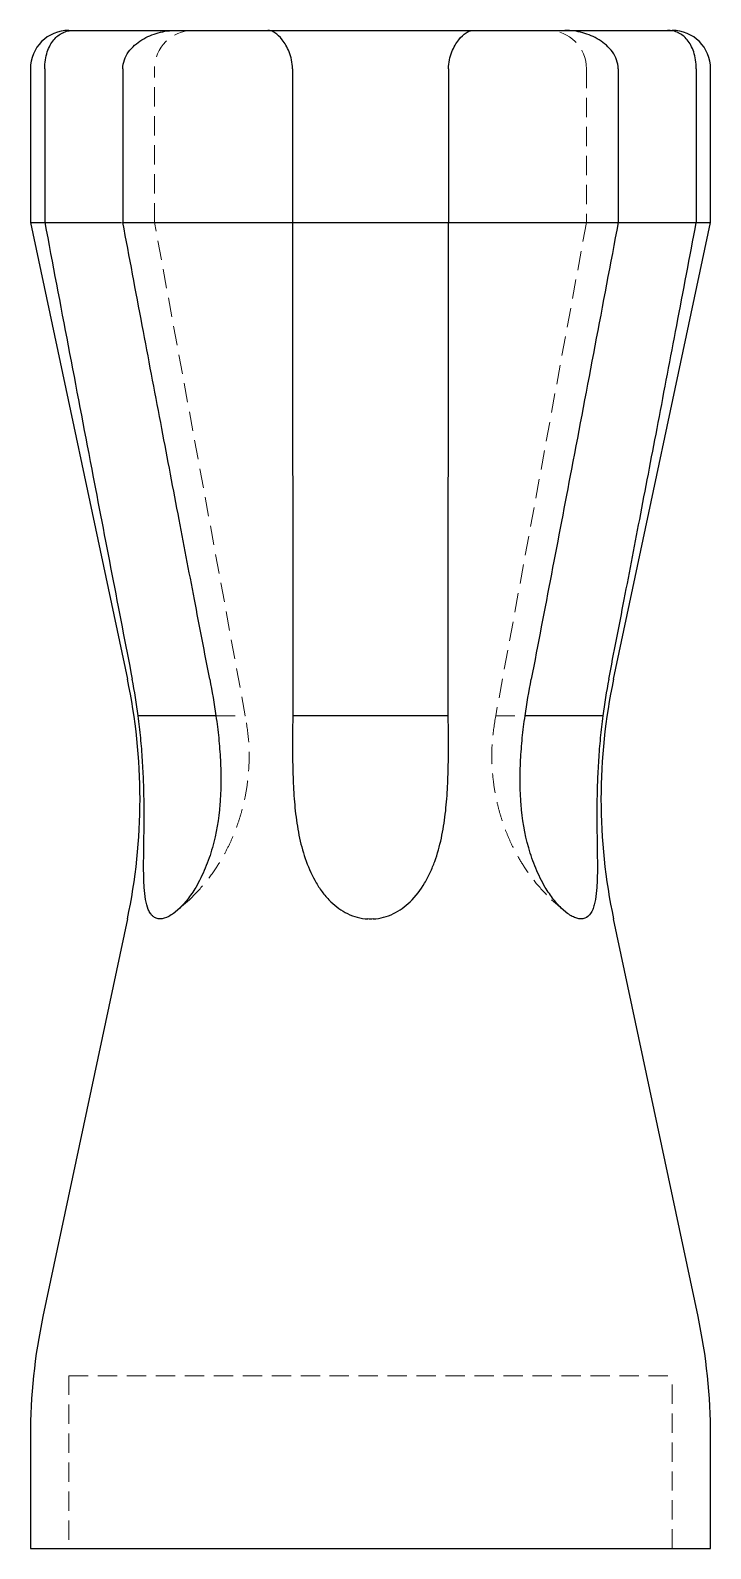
# Model space of a CAD drawing. Header units: millimetres. Extents: x 58 to 245, y 7 to 183.
# Drawn here: x 200.6 to 245.4, y 7 to 106.8 of the extents above; entities that cross this region are included whole.
import ezdxf

# ---------------------------------------------------------------- set-up
doc = ezdxf.new("R2010")
doc.units = ezdxf.units.MM
doc.linetypes.add('HIDDEN', pattern=[1.905, 1.27, -0.635])

msp = doc.modelspace()

# ---------------------------------------------------------------- linework, layer by layer
at = {"color": 7, "linetype": 'Continuous', "lineweight": 25}
for p, q in [((203.171, 106.777), (203.48, 106.777)), ((203.48, 106.777), (210.219, 106.777)), ((210.219, 106.777), (216.261, 106.777)), ((216.261, 106.777), (229.739, 106.777)), ((229.739, 106.777), (235.781, 106.777)), ((235.759, 106.777), (242.52, 106.777)), ((242.52, 106.777), (242.829, 106.777)), ((200.645, 104.251), (200.645, 94.147)), ((201.592, 104.251), (201.592, 94.147)), ((206.722, 104.251), (206.722, 94.147)), ((217.87, 104.251), (217.87, 94.147)), ((228.13, 104.251), (228.13, 94.147)), ((239.278, 104.251), (239.278, 94.147)), ((244.408, 104.251), (244.408, 94.147)), ((245.355, 94.147), (245.355, 104.251)), ((200.645, 94.147), (207.024, 64.135)), ((200.645, 94.147), (201.592, 94.147)), ((206.722, 94.147), (217.87, 94.147)), ((217.87, 94.147), (228.13, 94.147)), ((228.13, 94.147), (239.278, 94.147)), ((238.976, 64.135), (245.355, 94.147)), ((239.278, 94.147), (244.408, 94.147)), ((244.408, 94.147), (245.355, 94.147)), ((212.868, 61.726), (207.732, 61.726)), ((218.805, 61.726), (217.895, 61.726)), ((227.195, 61.726), (218.805, 61.726)), ((228.105, 61.726), (227.195, 61.726)), ((238.268, 61.726), (233.149, 61.726)), ((207.024, 48.379), (201.473, 22.262)), ((244.527, 22.262), (238.976, 48.379)), ((200.645, 14.385), (200.645, 7)), ((245.355, 7), (245.355, 14.385)), ((200.645, 7), (245.355, 7))]:
    msp.add_line(p, q, dxfattribs=at)
at = {"color": 7, "linetype": 'HIDDEN', "lineweight": 18}
for p, q in [((208.805, 94.147), (208.805, 104.251)), ((237.195, 104.251), (237.195, 94.147)), ((214.773, 61.726), (208.805, 94.147)), ((237.195, 94.147), (231.227, 61.726)), ((212.838, 61.726), (214.773, 61.726)), ((231.227, 61.726), (233.162, 61.726)), ((210.158, 48.849), (211.107, 49.638)), ((234.893, 49.638), (235.842, 48.849)), ((203.171, 18.367), (242.829, 18.367)), ((203.171, 18.367), (203.171, 7)), ((242.829, 7), (242.829, 18.367))]:
    msp.add_line(p, q, dxfattribs=at)
at = {"color": 7, "linetype": 'Continuous', "lineweight": 25}
for centre, radius, start, end in [((203.171, 104.251), 2.526, 90, 180), ((242.829, 104.251), 2.526, 0, 90), ((169.962, 56.257), 37.89, 348, 12), ((276.038, 56.257), 37.89, 168, 192), ((238.535, 14.385), 37.89, 168, 180), ((207.465, 14.385), 37.89, 0, 12)]:
    msp.add_arc(centre, radius, start, end, dxfattribs=at)
at = {"color": 7, "linetype": 'HIDDEN', "lineweight": 18}
for centre, start, end in [((211.331, 104.251), 90, 180), ((234.669, 104.251), 0, 90)]:
    msp.add_arc(centre, 2.526, start, end, dxfattribs=at)
at = {"color": 7, "linetype": 'Continuous', "lineweight": 25}
for points, knots in [([(201.592, 104.251), (201.592, 104.451), (201.606, 104.645), (201.664, 105.021), (201.705, 105.196), (201.81, 105.519), (201.873, 105.666), (202.014, 105.929), (202.093, 106.047), (202.352, 106.362), (202.549, 106.514), (202.88, 106.671), (202.995, 106.711), (203.232, 106.763), (203.355, 106.777), (203.48, 106.777)], [0, 0, 0, 0, 0.125, 0.125, 0.25, 0.25, 0.375, 0.375, 0.5, 0.5, 0.75, 0.75, 0.875, 0.875, 1, 1, 1, 1]), ([(206.722, 104.251), (206.722, 104.451), (206.757, 104.645), (206.89, 105.021), (206.985, 105.196), (207.216, 105.519), (207.352, 105.666), (207.645, 105.929), (207.805, 106.047), (208.312, 106.362), (208.674, 106.514), (209.246, 106.671), (209.44, 106.711), (209.828, 106.763), (210.025, 106.777), (210.219, 106.777)], [0, 0, 0, 0, 0.125, 0.125, 0.25, 0.25, 0.375, 0.375, 0.5, 0.5, 0.75, 0.75, 0.875, 0.875, 1, 1, 1, 1]), ([(217.87, 104.251), (217.87, 104.451), (217.849, 104.645), (217.774, 105.021), (217.72, 105.196), (217.593, 105.519), (217.521, 105.666), (217.368, 105.929), (217.287, 106.047), (217.04, 106.362), (216.875, 106.514), (216.634, 106.671), (216.555, 106.711), (216.404, 106.763), (216.331, 106.777), (216.261, 106.777)], [0, 0, 0, 0, 0.125, 0.125, 0.25, 0.25, 0.375, 0.375, 0.5, 0.5, 0.75, 0.75, 0.875, 0.875, 1, 1, 1, 1]), ([(228.13, 104.251), (228.13, 104.451), (228.151, 104.645), (228.226, 105.021), (228.28, 105.196), (228.407, 105.519), (228.479, 105.666), (228.632, 105.929), (228.713, 106.047), (228.96, 106.362), (229.125, 106.514), (229.366, 106.671), (229.445, 106.711), (229.596, 106.763), (229.669, 106.777), (229.739, 106.777)], [0, 0, 0, 0, 0.125, 0.125, 0.25, 0.25, 0.375, 0.375, 0.5, 0.5, 0.75, 0.75, 0.875, 0.875, 1, 1, 1, 1]), ([(239.278, 104.251), (239.278, 104.451), (239.243, 104.645), (239.11, 105.021), (239.015, 105.196), (238.784, 105.519), (238.648, 105.666), (238.355, 105.929), (238.195, 106.047), (237.688, 106.362), (237.326, 106.514), (236.754, 106.671), (236.56, 106.711), (236.172, 106.763), (235.975, 106.777), (235.781, 106.777)], [0, 0, 0, 0, 0.125, 0.125, 0.25, 0.25, 0.375, 0.375, 0.5, 0.5, 0.75, 0.75, 0.875, 0.875, 1, 1, 1, 1]), ([(244.408, 104.251), (244.408, 104.451), (244.394, 104.645), (244.336, 105.021), (244.295, 105.196), (244.19, 105.519), (244.127, 105.666), (243.986, 105.929), (243.907, 106.047), (243.648, 106.362), (243.451, 106.514), (243.12, 106.671), (243.005, 106.711), (242.768, 106.763), (242.645, 106.777), (242.52, 106.777)], [0, 0, 0, 0, 0.125, 0.125, 0.25, 0.25, 0.375, 0.375, 0.5, 0.5, 0.75, 0.75, 0.875, 0.875, 1, 1, 1, 1]), ([(201.592, 94.147), (202.616, 88.746), (204.513, 78.738), (206.448, 68.738), (207.339, 64.135)], [0, 0, 0, 0, 0.539612, 1, 1, 1, 1]), ([(201.592, 94.147), (201.812, 94.147), (202.278, 94.147), (203.06, 94.147), (203.942, 94.147), (204.901, 94.147), (205.828, 94.147), (206.375, 94.147), (206.626, 94.147)], [0, 0, 0, 0, 0.133664, 0.283123, 0.449268, 0.632235, 0.831024, 1, 1, 1, 1]), ([(212.436, 64.135), (212.1, 65.881), (211.404, 69.5), (210.329, 75.121), (209.186, 81.123), (207.976, 87.507), (207.148, 91.891), (206.722, 94.147)], [0, 0, 0, 0, 0.174649, 0.361973, 0.561972, 0.774648, 1, 1, 1, 1]), ([(217.87, 94.147), (217.874, 88.746), (217.881, 78.738), (217.896, 68.738), (217.903, 64.135)], [0, 0, 0, 0, 0.539612, 1, 1, 1, 1]), ([(228.097, 64.135), (228.1, 65.881), (228.106, 69.5), (228.113, 75.121), (228.12, 81.123), (228.126, 87.507), (228.129, 91.891), (228.13, 94.147)], [0, 0, 0, 0, 0.174649, 0.361973, 0.561972, 0.774648, 1, 1, 1, 1]), ([(239.278, 94.147), (238.258, 88.746), (236.367, 78.738), (234.448, 68.738), (233.564, 64.135)], [0, 0, 0, 0, 0.539612, 1, 1, 1, 1]), ([(238.661, 64.135), (239, 65.881), (239.703, 69.5), (240.784, 75.121), (241.934, 81.123), (243.15, 87.507), (243.981, 91.891), (244.408, 94.147)], [0, 0, 0, 0, 0.174649, 0.361973, 0.561972, 0.774648, 1, 1, 1, 1]), ([(208.125, 50.459), (208.099, 50.855), (208.091, 51.273), (208.088, 52.143), (208.094, 52.594), (208.113, 53.99), (208.128, 54.943), (208.114, 56.395), (208.104, 56.882), (208.07, 57.854), (208.046, 58.34), (207.982, 59.311), (207.943, 59.796), (207.849, 60.763), (207.794, 61.245), (207.732, 61.726)], [0, 0, 0, 0, 0.125, 0.125, 0.25, 0.25, 0.5, 0.5, 0.625, 0.625, 0.75, 0.75, 0.875, 0.875, 1, 1, 1, 1]), ([(212.838, 61.726), (212.912, 61.245), (212.972, 60.763), (213.07, 59.795), (213.107, 59.309), (213.157, 58.338), (213.169, 57.852), (213.161, 56.88), (213.142, 56.393), (213.025, 54.942), (212.868, 53.994), (212.479, 52.616), (212.325, 52.164), (211.956, 51.28), (211.746, 50.856), (211.51, 50.459)], [0, 0, 0, 0, 0.125, 0.125, 0.25, 0.25, 0.375, 0.375, 0.5, 0.5, 0.75, 0.75, 0.875, 0.875, 1, 1, 1, 1]), ([(217.895, 61.726), (217.881, 61.193), (217.876, 60.658), (217.874, 59.585), (217.877, 59.047), (217.897, 57.969), (217.915, 57.431), (217.976, 56.353), (218.018, 55.814), (218.144, 54.747), (218.228, 54.217), (218.455, 53.171), (218.597, 52.66), (218.954, 51.676), (219.168, 51.201), (219.568, 50.523), (219.715, 50.303), (220.035, 49.888), (220.208, 49.691), (220.398, 49.508)], [0, 0, 0, 0, 0.125, 0.125, 0.25, 0.25, 0.375, 0.375, 0.5, 0.5, 0.625, 0.625, 0.75, 0.75, 0.875, 0.875, 0.9375, 0.9375, 1, 1, 1, 1]), ([(225.6, 49.506), (225.981, 49.873), (226.292, 50.288), (226.693, 50.964), (226.815, 51.199), (227.035, 51.676), (227.134, 51.919), (227.402, 52.659), (227.544, 53.168), (227.771, 54.21), (227.855, 54.743), (227.981, 55.812), (228.024, 56.351), (228.085, 57.429), (228.103, 57.968), (228.123, 59.046), (228.126, 59.585), (228.124, 60.658), (228.119, 61.193), (228.105, 61.726)], [0, 0, 0, 0, 0.125, 0.125, 0.1875, 0.1875, 0.25, 0.25, 0.375, 0.375, 0.5, 0.5, 0.625, 0.625, 0.75, 0.75, 0.875, 0.875, 1, 1, 1, 1]), ([(234.49, 50.459), (234.254, 50.855), (234.047, 51.273), (233.684, 52.143), (233.527, 52.594), (233.132, 53.99), (232.975, 54.943), (232.858, 56.395), (232.839, 56.882), (232.831, 57.854), (232.843, 58.34), (232.893, 59.311), (232.93, 59.796), (233.028, 60.763), (233.088, 61.245), (233.162, 61.726)], [0, 0, 0, 0, 0.125, 0.125, 0.25, 0.25, 0.5, 0.5, 0.625, 0.625, 0.75, 0.75, 0.875, 0.875, 1, 1, 1, 1]), ([(238.268, 61.726), (238.206, 61.245), (238.151, 60.763), (238.057, 59.795), (238.018, 59.309), (237.954, 58.338), (237.93, 57.852), (237.896, 56.88), (237.886, 56.393), (237.872, 54.942), (237.887, 53.994), (237.906, 52.616), (237.912, 52.164), (237.91, 51.28), (237.902, 50.856), (237.875, 50.459)], [0, 0, 0, 0, 0.125, 0.125, 0.25, 0.25, 0.375, 0.375, 0.5, 0.5, 0.75, 0.75, 0.875, 0.875, 1, 1, 1, 1]), ([(211.51, 50.459), (211.34, 50.173), (211.159, 49.907), (210.873, 49.541), (210.775, 49.425), (210.575, 49.205), (210.471, 49.101), (210.16, 48.815), (209.951, 48.661), (209.539, 48.444), (209.346, 48.388), (209.081, 48.387), (208.997, 48.401), (208.844, 48.456), (208.774, 48.497), (208.645, 48.604), (208.586, 48.67), (208.483, 48.821), (208.438, 48.907), (208.318, 49.19), (208.258, 49.415), (208.172, 49.905), (208.143, 50.172), (208.125, 50.459)], [0, 0, 0, 0, 0.125, 0.125, 0.1875, 0.1875, 0.25, 0.25, 0.375, 0.375, 0.5, 0.5, 0.5625, 0.5625, 0.625, 0.625, 0.6875, 0.6875, 0.75, 0.75, 0.875, 0.875, 1, 1, 1, 1]), ([(237.875, 50.459), (237.857, 50.173), (237.829, 49.907), (237.764, 49.541), (237.739, 49.425), (237.679, 49.205), (237.644, 49.101), (237.524, 48.815), (237.423, 48.661), (237.165, 48.444), (237.013, 48.388), (236.749, 48.387), (236.655, 48.401), (236.462, 48.456), (236.362, 48.497), (236.157, 48.604), (236.052, 48.67), (235.844, 48.821), (235.741, 48.907), (235.431, 49.19), (235.226, 49.415), (234.842, 49.905), (234.66, 50.172), (234.49, 50.459)], [0, 0, 0, 0, 0.125, 0.125, 0.1875, 0.1875, 0.25, 0.25, 0.375, 0.375, 0.5, 0.5, 0.5625, 0.5625, 0.625, 0.625, 0.6875, 0.6875, 0.75, 0.75, 0.875, 0.875, 1, 1, 1, 1]), ([(220.398, 49.508), (220.723, 49.195), (221.085, 48.93), (221.701, 48.63), (221.914, 48.549), (222.355, 48.43), (222.585, 48.392), (222.818, 48.379)], [0, 0, 0, 0, 0.5, 0.5, 0.75, 0.75, 1, 1, 1, 1]), ([(223.182, 48.379), (223.414, 48.392), (223.641, 48.429), (224.082, 48.548), (224.299, 48.63), (224.706, 48.828), (224.898, 48.944), (225.264, 49.204), (225.438, 49.35), (225.6, 49.506)], [0, 0, 0, 0, 0.25, 0.25, 0.5, 0.5, 0.75, 0.75, 1, 1, 1, 1])]:
    msp.add_open_spline(points, degree=3, knots=knots, dxfattribs=at)
for points in [[(207.732, 61.726), (207.625, 62.534), (207.494, 63.337), (207.339, 64.135)], [(212.436, 64.135), (212.59, 63.337), (212.724, 62.534), (212.838, 61.726)], [(217.903, 64.135), (217.905, 63.337), (217.901, 62.534), (217.895, 61.726)], [(228.105, 61.726), (228.099, 62.534), (228.095, 63.337), (228.097, 64.135)], [(233.162, 61.726), (233.276, 62.534), (233.41, 63.337), (233.564, 64.135)], [(238.661, 64.135), (238.506, 63.337), (238.375, 62.534), (238.268, 61.726)], [(223.182, 48.379), (223.061, 48.372), (222.939, 48.372), (222.818, 48.379)]]:
    msp.add_open_spline(points, degree=3, dxfattribs=at)
at = {"color": 7, "linetype": 'HIDDEN', "lineweight": 18}
for points, knots in [([(211.099, 49.631), (211.442, 49.984), (212.079, 50.64), (212.825, 51.67), (213.369, 52.57), (213.772, 53.366), (214.09, 54.109), (214.359, 54.858), (214.588, 55.632), (214.787, 56.494), (214.951, 57.513), (215.04, 58.748), (215.018, 60.187), (214.858, 61.193), (214.773, 61.726)], [0, 0, 0, 0, 0.1143721, 0.21204, 0.2918234, 0.3550308, 0.4154044, 0.4757255, 0.5358892, 0.5985712, 0.6760762, 0.7694761, 0.8780137, 1, 1, 1, 1]), ([(231.227, 61.726), (231.142, 61.193), (230.982, 60.187), (230.96, 58.748), (231.049, 57.513), (231.213, 56.494), (231.413, 55.632), (231.641, 54.857), (231.91, 54.108), (232.228, 53.366), (232.631, 52.57), (233.175, 51.67), (233.921, 50.64), (234.558, 49.985), (234.901, 49.631)], [0, 0, 0, 0, 0.121989, 0.23053, 0.323935, 0.401445, 0.464132, 0.5243, 0.584622, 0.644994, 0.708196, 0.787974, 0.885635, 1, 1, 1, 1])]:
    msp.add_open_spline(points, degree=3, knots=knots, dxfattribs=at)

doc.saveas('drawing.dxf')
